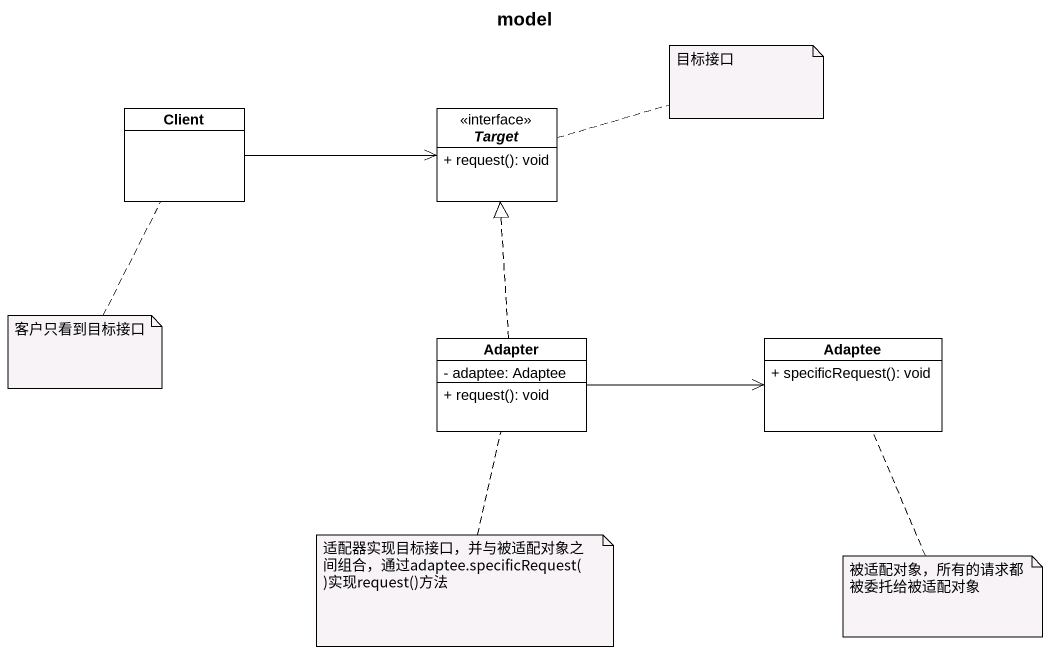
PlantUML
@startuml
title model
hide circle
hide empty members
skinparam classAttributeIconSize 0
class Client #FFFFFF
interface Target #FFFFFF {
  + request(): void
}
class Adapter #FFFFFF {
  - adaptee: Adaptee
  + request(): void
}
class Adaptee #FFFFFF {
  + specificRequest(): void
}
Client -right-> Target
Adapter .up.|> Target
Adapter -right-> Adaptee
note right of Target : 目标接口
note bottom of Client : 客户只看到目标接口
note bottom of Adapter : 适配器实现目标接口，并与被适配对象之间组合，通过adaptee.specificRequest()实现request()方法
note bottom of Adaptee : 被适配对象，所有的请求都被委托给被适配对象
@enduml
